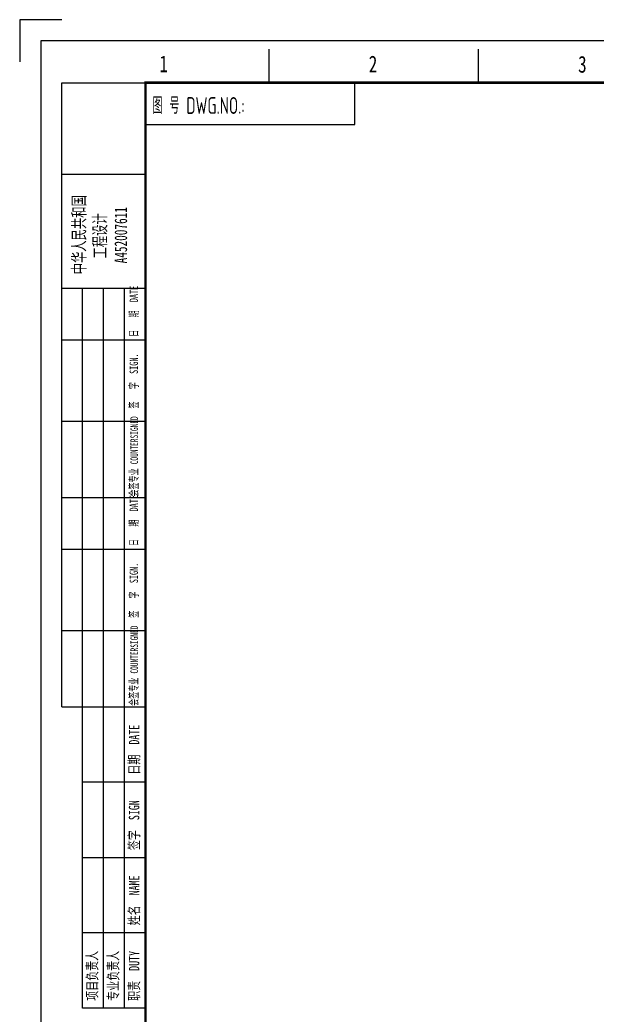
# Model space of a CAD drawing. Extents: x 7651907 to 8255021, y -2490714 to -1144618.
# Drawn here: x 7822943 to 7865741, y -2281358 to -2207550 of the extents above; entities that cross this region are included whole.
import ezdxf

# ---------------------------------------------------------------- set-up
doc = ezdxf.new("R2010")
doc.units = 0
doc.header["$LTSCALE"] = 1000
doc.layers.get('0').update_dxf_attribs({"linetype": 'CONTINUOUS'})
doc.layers.add('电气文字', color=7, linetype='CONTINUOUS')
doc.styles.add('图框字体', font='simhei.ttf')
doc.styles.add('电气', font='gbenor.shx', dxfattribs={"bigfont": 'gbcbig.shx'})

# ---------------------------------------------------------------- blocks, each defined once
blk = doc.blocks.new('会签栏')
at = {"color": 0}
for p, q in [((-20.02, -149.07), (-20.02, 0)), ((-20.02, 0), (0, 0)), ((0, -221.07), (0, 0)), ((-20.02, -21.88), (0, -21.88)), ((-20.02, -49.09), (0, -49.09)), ((-15.02, -221.07), (-15.02, -49.09)), ((-10.01, -221.07), (-10.01, -49.09)), ((-5.01, -221.07), (-5.01, -49.09)), ((-20.02, -61.41), (0, -61.41)), ((-20.02, -80.86), (0, -80.86)), ((-20.02, -99.08), (0, -99.08)), ((-20.02, -111.4), (0, -111.4)), ((-20.02, -130.84), (0, -130.84)), ((-20.02, -149.07), (0, -149.07)), ((-15.02, -167.04), (0, -167.04)), ((-15.02, -185.07), (0, -185.07)), ((-15.02, -203.04), (0, -203.04)), ((0, -221.07), (-15.02, -221.07))]:
    blk.add_line(p, q, dxfattribs=at)
at = {"attachment_point": 1, "rotation": 90, "style": '图框字体'}
for s, insert, char_height, width in [('{\\fFangSong|b0|i0|c134|p49;\\W2.8371; \\W0.66;中华人民共和国\\P{\\W3.37845; }  工程设计\\P{\\W1.47314; }    A452007611}', (-17.41, -51.56), 3, 31.7979), ('{\\fFangSong|b0|i0|c134|p49;\\W0.6;日   期  DATE}', (-3.8, -60.69), 2, 13.4573), ('{\\fFangSong|b0|i0|c134|p49;\\W0.6;签   字  SIGN.}', (-3.8, -77.83), 2, 13.4573), ('{\\fFangSong|b0|i0|c134|p49;\\W0.6;会签专业 \\H0.9x;COUNTERSIGNED}', (-3.8, -98.86), 2, 18.2246), ('{\\fFangSong|b0|i0|c134|p49;\\W0.6;日   期  DATE}', (-3.8, -110.68), 2, 13.4573), ('{\\fFangSong|b0|i0|c134|p49;\\W0.6;签   字  SIGN.}', (-3.8, -127.82), 2, 13.4573), ('{\\fFangSong|b0|i0|c134|p49;\\W0.6;会签专业 \\H0.9x;COUNTERSIGNED}', (-3.8, -148.85), 2, 18.2246), ('{\\fFangSong|b0|i0|c134|p49;\\W0.7;日期  DATE}', (-3.98, -165.29), 2.5, 16.8773), ('{\\fFangSong|b0|i0|c134|p49;\\W0.7;签字  SIGN}', (-3.98, -183.32), 2.5, 16.8773), ('{\\fFangSong|b0|i0|c134|p49;\\W0.7;姓名  NAME}', (-3.98, -201.29), 2.5, 16.8773), ('{\\fFangSong|b0|i0|c134|p49;\\W0.7;项目负责人}', (-13.99, -219.32), 2.5, 16.8773), ('{\\fFangSong|b0|i0|c134|p49;\\W0.7;专业负责人}', (-8.98, -219.32), 2.5, 16.8773), ('{\\fFangSong|b0|i0|c134|p49;\\W0.7;职责  DUTY}', (-3.98, -219.32), 2.5, 16.8773)]:
    blk.add_mtext(s, dxfattribs=dict(at, insert=insert, char_height=char_height, width=width))
blk = doc.blocks.new('图号栏')
at = {"color": 0}
blk.add_lwpolyline([(0, -10), (50, -10), (50, 0), (0, 0)], close=True, dxfattribs=at)
at = {"layer": '电气文字', "style": '电气', "width": 0.75}
blk.add_text('图 号 DWG.NO.: ', height=4, dxfattribs=at).set_placement((1.69, -7.45))
blk = doc.blocks.new('A2-H')
at = {"color": 0}
for p, q in [((54.5, 410), (54.5, 418)), ((104.5, 410), (104.5, 418))]:
    blk.add_line(p, q, dxfattribs=at)
blk.add_lwpolyline([(5, 425), (-5, 425), (-5, 415)], dxfattribs=at)
blk.add_lwpolyline([(0, 0), (594, 0), (594, 420), (0, 420)], close=True, dxfattribs=at)
at = {"color": 0, "const_width": 0.6}
blk.add_lwpolyline([(25, 10), (584, 10), (584, 410), (25, 410)], close=True, dxfattribs=at)
at = {"color": 0}
for name in ['会签栏', '图号栏']:
    blk.add_blockref(name, (25, 410), dxfattribs=at)
at = {"style": '图框字体', "width": 0.75}
for s, p in [('1', (28.32, 412.51)), ('2', (78.32, 412.47)), ('3', (128.32, 412.4))]:
    blk.add_text(s, height=4, dxfattribs=at).set_placement(p)

msp = doc.modelspace()

# ---------------------------------------------------------------- block references
at = {"color": 0, "xscale": 310.4639999999999, "yscale": 310.4639999999999, "zscale": 310.4639999999999}
msp.add_blockref('A2-H', (7824495.7, -2339496.8), dxfattribs=at)

doc.saveas('drawing.dxf')
